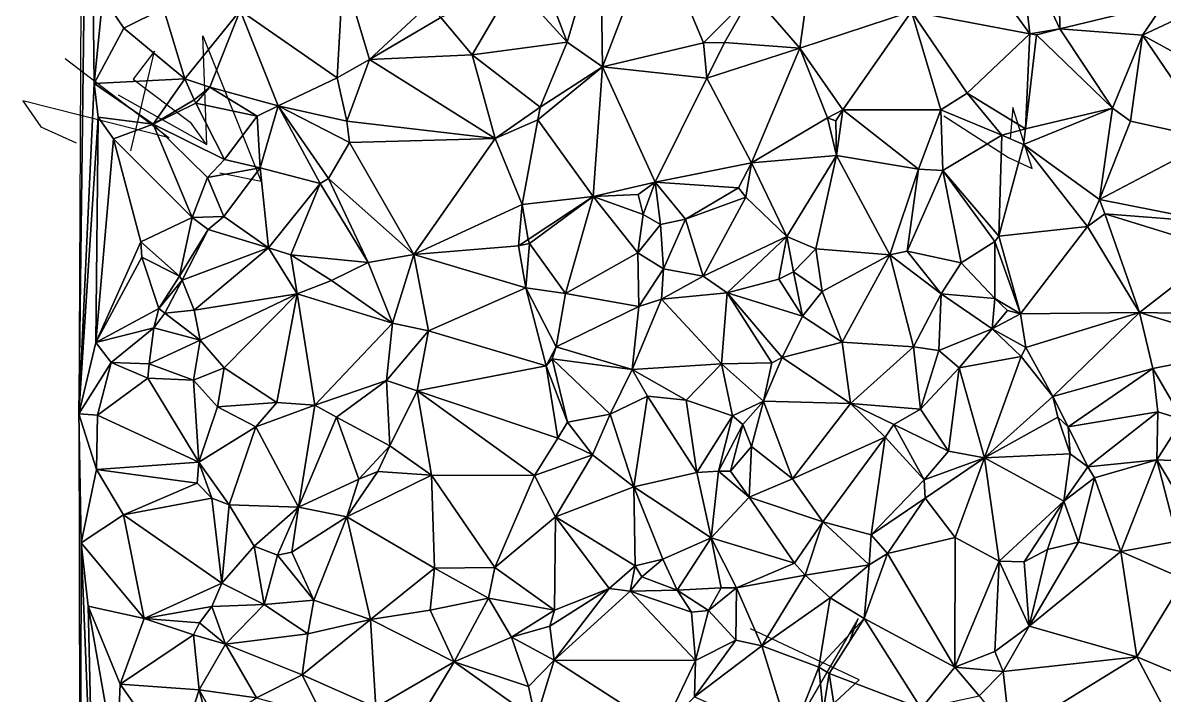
# Model space of a CAD drawing. Header units: metres. Extents: x -15.6 to 15.7, y -15.7 to 15.8.
# Drawn here: x -15.65 to -1.67, y -1.2 to 7.04 of the extents above; entities that cross this region are included whole.
import ezdxf

# ---------------------------------------------------------------- set-up
doc = ezdxf.new("R2010")
doc.units = ezdxf.units.M
doc.layers.add('CRACKS', color=1, linetype='Continuous')
doc.layers.add('STREET_MESH', color=7, linetype='Continuous')

msp = doc.modelspace()

# ---------------------------------------------------------------- linework, layer by layer
at = {"layer": 'CRACKS'}
for points in [[(-14.481, 6.158, 0.1), (-13.395, 5.551, 0.1), (-13.444, 6.885, 0.1), (-12.73, 5.099, 0.1), (-13.237, 5.2, 0.1)], [(-15.129, 6.604, 0.1), (-13.856, 5.633, 0.1), (-15.649, 6.085, 0.1), (-15.427, 5.767, 0.1), (-14.997, 5.572, 0.1)], [(-14.325, 5.472, 0.1), (-14.037, 6.696, 0.1), (-14.296, 6.353, 0.1), (-13.598, 5.823, 0.1), (-13.403, 5.549, 0.1)], [(-4.367, 5.904, 0.1), (-3.577, 5.393, 0.1), (-3.285, 5.258, 0.1), (-3.52, 6.004, 0.1), (-3.553, 5.622, 0.1)], [(-5.534, -0.576, 0.1), (-5.418, -0.26, 0.1), (-6.386, -1.922, 0.1), (-5.404, -1.012, 0.1), (-6.737, -0.388, 0.1)]]:
    msp.add_polyline3d(points, dxfattribs=at)
at = {"layer": 'STREET_MESH'}
for points in [[(-14.841, 11.968), (-14.901, 14.861), (-14.962, 2.25)], [(-14.777, 6.298), (-14.841, 11.968), (-14.962, 2.25)], [(-14.841, 11.968), (-14.777, 6.298), (-14.67, 7.36)], [(-9.211, 7.407), (-8.983, 6.807), (-8.574, 8.197)], [(-8.574, 8.197), (-8.983, 6.807), (-8.55, 6.505)], [(-7.899, 8.2), (-8.574, 8.197), (-8.55, 6.505)], [(-7.311, 6.797), (-7.899, 8.2), (-8.55, 6.505)], [(-7.899, 8.2), (-7.311, 6.797), (-6.713, 7.404)], [(-2.963, 8.116), (-3.436, 8.021), (-2.946, 6.967)], [(-1.673, 7.277), (-2.963, 8.116), (-2.946, 6.967)], [(-3.313, 6.906), (-3.436, 8.021), (-3.935, 7.764)], [(-3.436, 8.021), (-3.313, 6.906), (-2.946, 6.967)], [(-6.13, 6.73), (-5.991, 7.728), (-6.713, 7.404)], [(-4.765, 7.183), (-5.991, 7.728), (-6.13, 6.73)], [(-4.765, 7.183), (-3.313, 6.906), (-3.935, 7.764)], [(-11.799, 6.367), (-11.726, 7.676), (-12.987, 7.193)], [(-11.799, 6.367), (-11.402, 6.595), (-11.726, 7.676)], [(-11.726, 7.676), (-11.402, 6.595), (-10.672, 7.271)], [(-9.636, 7.525), (-10.529, 7.108), (-10.146, 6.651)], [(-8.983, 6.807), (-9.636, 7.525), (-10.146, 6.651)], [(-9.636, 7.525), (-8.983, 6.807), (-9.211, 7.407)], [(-14.777, 6.298), (-14.413, 6.977), (-14.67, 7.36)], [(-14.413, 6.977), (-13.925, 7.22), (-14.67, 7.36)], [(-11.402, 6.595), (-10.529, 7.108), (-10.672, 7.271)], [(-7.311, 6.797), (-7.052, 6.801), (-6.713, 7.404)], [(-7.052, 6.801), (-6.13, 6.73), (-6.713, 7.404)], [(-1.934, 6.891), (-1.673, 7.277), (-2.946, 6.967)], [(-0.67, 6.202), (-0.976, 7.343), (-1.934, 6.891)], [(-0.976, 7.343), (-1.673, 7.277), (-1.934, 6.891)], [(-13.925, 7.22), (-14.413, 6.977), (-13.666, 6.357)], [(-13.925, 7.22), (-13.666, 6.357), (-12.987, 7.193)], [(-13.666, 6.357), (-13.359, 6.254), (-12.987, 7.193)], [(-13.359, 6.254), (-12.52, 6.025), (-12.987, 7.193)], [(-12.52, 6.025), (-11.799, 6.367), (-12.987, 7.193)], [(-4.765, 7.183), (-6.13, 6.73), (-5.603, 5.976)], [(-4.403, 5.977), (-4.765, 7.183), (-5.603, 5.976)], [(-3.313, 6.906), (-4.765, 7.183), (-4.081, 6.182)], [(-4.765, 7.183), (-4.403, 5.977), (-4.081, 6.182)], [(-10.529, 7.108), (-11.402, 6.595), (-10.146, 6.651)], [(-13.666, 6.357), (-14.413, 6.977), (-14.777, 6.298)], [(-3.366, 5.744), (-3.313, 6.906), (-4.081, 6.182)], [(-3.366, 5.744), (-3.233, 6.894), (-3.313, 6.906)], [(-3.366, 5.744), (-2.303, 5.998), (-3.233, 6.894)], [(-3.313, 6.906), (-3.233, 6.894), (-2.946, 6.967)], [(-3.233, 6.894), (-2.303, 5.998), (-2.946, 6.967)], [(-2.303, 5.998), (-1.934, 6.891), (-2.946, 6.967)], [(-2.303, 5.998), (-2.082, 5.837), (-1.934, 6.891)], [(-2.082, 5.837), (-1.063, 5.614), (-1.934, 6.891)], [(-1.063, 5.614), (-0.67, 6.202), (-1.934, 6.891)], [(-9.312, 6.009), (-8.983, 6.807), (-10.146, 6.651)], [(-8.983, 6.807), (-9.312, 6.009), (-8.55, 6.505)], [(-7.272, 6.363), (-7.311, 6.797), (-8.55, 6.505)], [(-7.311, 6.797), (-7.272, 6.363), (-7.052, 6.801)], [(-7.272, 6.363), (-6.13, 6.73), (-7.052, 6.801)], [(-7.272, 6.363), (-6.723, 5.325), (-6.13, 6.73)], [(-6.13, 6.73), (-6.723, 5.325), (-5.792, 5.876)], [(-6.13, 6.73), (-5.792, 5.876), (-5.603, 5.976)], [(-11.402, 6.595), (-11.799, 6.367), (-11.679, 5.837)], [(-11.402, 6.595), (-11.679, 5.837), (-9.862, 5.625)], [(-10.146, 6.651), (-11.402, 6.595), (-9.862, 5.625)], [(-9.312, 6.009), (-10.146, 6.651), (-9.862, 5.625)], [(-9.339, 5.855), (-8.661, 4.913), (-8.55, 6.505)], [(-9.312, 6.009), (-9.339, 5.855), (-8.55, 6.505)], [(-8.661, 4.913), (-7.905, 5.087), (-8.55, 6.505)], [(-7.905, 5.087), (-7.272, 6.363), (-8.55, 6.505)], [(-14.727, 5.885), (-14.777, 6.298), (-14.962, 2.25)], [(-14.052, 5.799), (-13.666, 6.357), (-14.777, 6.298)], [(-14.727, 5.885), (-14.052, 5.799), (-14.777, 6.298)], [(-14.052, 5.799), (-13.552, 6.097), (-13.666, 6.357)], [(-13.552, 6.097), (-13.359, 6.254), (-13.666, 6.357)], [(-11.799, 6.367), (-12.52, 6.025), (-11.679, 5.837)], [(-6.723, 5.325), (-7.272, 6.363), (-7.905, 5.087)], [(-13.552, 6.097), (-13.53, 6.059), (-13.359, 6.254)], [(-13.53, 6.059), (-12.778, 5.897), (-13.359, 6.254)], [(-12.778, 5.897), (-12.52, 6.025), (-13.359, 6.254)], [(-4.403, 5.977), (-3.655, 5.666), (-4.081, 6.182)], [(-3.655, 5.666), (-3.366, 5.744), (-4.081, 6.182)], [(-13.552, 6.097), (-14.052, 5.799), (-13.53, 6.059)], [(-14.052, 5.799), (-13.179, 5.366), (-13.53, 6.059)], [(-13.179, 5.366), (-12.778, 5.897), (-13.53, 6.059)], [(-12.778, 5.897), (-12.74, 5.265), (-12.52, 6.025)], [(-12.74, 5.265), (-12.006, 5.072), (-12.52, 6.025)], [(-12.006, 5.072), (-11.905, 5.135), (-12.52, 6.025)], [(-12.52, 6.025), (-11.646, 5.577), (-11.679, 5.837)], [(-11.905, 5.135), (-11.646, 5.577), (-12.52, 6.025)], [(-14.756, 3.123), (-14.727, 5.885), (-14.962, 2.25)], [(-14.727, 5.885), (-14.756, 3.123), (-14.538, 5.62)], [(-14.052, 5.799), (-14.727, 5.885), (-14.538, 5.62)], [(-13.179, 5.366), (-12.74, 5.265), (-12.778, 5.897)], [(-9.339, 5.855), (-9.312, 6.009), (-9.862, 5.625)], [(-6.723, 5.325), (-5.68, 5.414), (-5.792, 5.876)], [(-5.792, 5.876), (-5.69, 5.842), (-5.603, 5.976)], [(-5.68, 5.414), (-5.69, 5.842), (-5.792, 5.876)], [(-5.69, 5.842), (-5.68, 5.414), (-5.603, 5.976)], [(-5.68, 5.414), (-4.676, 5.248), (-5.603, 5.976)], [(-4.676, 5.248), (-4.403, 5.977), (-5.603, 5.976)], [(-4.676, 5.248), (-4.381, 5.231), (-4.403, 5.977)], [(-4.381, 5.231), (-3.655, 5.666), (-4.403, 5.977)], [(-2.303, 5.998), (-3.366, 5.744), (-3.39, 5.55)], [(-2.303, 5.998), (-3.39, 5.55), (-2.461, 4.875)], [(-2.082, 5.837), (-2.303, 5.998), (-2.461, 4.875)], [(-13.573, 4.655), (-14.052, 5.799), (-14.538, 5.62)], [(-13.573, 4.655), (-13.385, 5.146), (-14.052, 5.799)], [(-13.385, 5.146), (-13.179, 5.366), (-14.052, 5.799)], [(-11.679, 5.837), (-11.646, 5.577), (-9.862, 5.625)], [(-9.533, 4.817), (-9.339, 5.855), (-9.862, 5.625)], [(-9.339, 5.855), (-9.533, 4.817), (-8.661, 4.913)], [(-3.366, 5.744), (-3.655, 5.666), (-3.39, 5.55)], [(-1.063, 5.614), (-2.082, 5.837), (-2.461, 4.875)], [(-14.756, 3.123), (-14.205, 4.357), (-14.538, 5.62)], [(-14.205, 4.357), (-13.573, 4.655), (-14.538, 5.62)], [(-11.646, 5.577), (-10.86, 4.201), (-9.862, 5.625)], [(-10.86, 4.201), (-9.533, 4.817), (-9.862, 5.625)], [(-3.695, 4.426), (-3.655, 5.666), (-4.381, 5.231)], [(-3.655, 5.666), (-3.695, 4.426), (-3.39, 5.55)], [(-1.063, 5.614), (-2.461, 4.875), (-1.036, 4.594)], [(-11.646, 5.577), (-11.905, 5.135), (-10.86, 4.201)], [(-3.695, 4.426), (-2.607, 4.547), (-3.39, 5.55)], [(-3.39, 5.55), (-2.607, 4.547), (-2.461, 4.875)], [(-12.74, 5.265), (-13.179, 5.366), (-13.385, 5.146)], [(-6.883, 5.019), (-6.723, 5.325), (-7.905, 5.087)], [(-6.723, 5.325), (-6.883, 5.019), (-6.793, 4.904)], [(-6.289, 4.421), (-6.723, 5.325), (-6.793, 4.904)], [(-6.723, 5.325), (-6.289, 4.421), (-5.68, 5.414)], [(-6.289, 4.421), (-5.935, 4.27), (-5.68, 5.414)], [(-5.935, 4.27), (-5.029, 4.197), (-5.68, 5.414)], [(-5.029, 4.197), (-4.676, 5.248), (-5.68, 5.414)], [(-13.185, 4.67), (-12.74, 5.265), (-13.385, 5.146)], [(-13.185, 4.67), (-12.64, 4.284), (-12.74, 5.265)], [(-12.64, 4.284), (-12.006, 5.072), (-12.74, 5.265)], [(-4.676, 5.248), (-5.029, 4.197), (-4.818, 4.242)], [(-4.381, 5.231), (-4.676, 5.248), (-4.818, 4.242)], [(-4.381, 5.231), (-4.818, 4.242), (-4.156, 4.1)], [(-3.743, 4.361), (-4.381, 5.231), (-4.156, 4.1)], [(-3.743, 4.361), (-3.695, 4.426), (-4.381, 5.231)], [(-13.573, 4.655), (-13.185, 4.67), (-13.385, 5.146)], [(-12.64, 4.284), (-12.365, 4.198), (-12.006, 5.072)], [(-12.006, 5.072), (-12.365, 4.198), (-11.417, 4.103)], [(-11.905, 5.135), (-12.006, 5.072), (-11.417, 4.103)], [(-10.86, 4.201), (-11.905, 5.135), (-11.417, 4.103)], [(-8.113, 4.936), (-7.905, 5.087), (-8.661, 4.913)], [(-8.113, 4.936), (-8.05, 4.691), (-7.905, 5.087)], [(-8.05, 4.691), (-7.838, 4.568), (-7.905, 5.087)], [(-6.883, 5.019), (-7.905, 5.087), (-7.531, 4.637)], [(-7.905, 5.087), (-7.838, 4.568), (-7.531, 4.637)], [(-9.533, 4.817), (-9.458, 4.388), (-8.661, 4.913)], [(-9.458, 4.388), (-9.441, 4.337), (-8.661, 4.913)], [(-8.661, 4.913), (-9.441, 4.337), (-9.001, 3.726)], [(-8.116, 4.224), (-8.661, 4.913), (-9.001, 3.726)], [(-8.05, 4.691), (-8.113, 4.936), (-8.661, 4.913)], [(-8.116, 4.224), (-8.05, 4.691), (-8.661, 4.913)], [(-6.793, 4.904), (-6.883, 5.019), (-7.531, 4.637)], [(-7.316, 3.938), (-6.793, 4.904), (-7.531, 4.637)], [(-7.316, 3.938), (-6.289, 4.421), (-6.793, 4.904)], [(-9.533, 4.817), (-10.86, 4.201), (-9.579, 4.31)], [(-9.458, 4.388), (-9.533, 4.817), (-9.579, 4.31)], [(-2.607, 4.547), (-2.393, 4.702), (-2.461, 4.875)], [(-2.461, 4.875), (-2.393, 4.702), (-1.036, 4.594)], [(-13.731, 3.936), (-13.573, 4.655), (-14.205, 4.357)], [(-13.731, 3.936), (-13.378, 4.508), (-13.573, 4.655)], [(-13.378, 4.508), (-13.185, 4.67), (-13.573, 4.655)], [(-13.378, 4.508), (-12.64, 4.284), (-13.185, 4.67)], [(-7.838, 4.568), (-8.05, 4.691), (-8.116, 4.224)], [(-7.838, 4.568), (-7.802, 4.025), (-7.531, 4.637)], [(-7.802, 4.025), (-7.316, 3.938), (-7.531, 4.637)], [(-2.393, 4.702), (-2.607, 4.547), (-1.971, 3.492)], [(-0.98, 4.265), (-2.393, 4.702), (-1.971, 3.492)], [(-2.393, 4.702), (-0.98, 4.265), (-1.036, 4.594)], [(-13.697, 3.888), (-13.378, 4.508), (-13.731, 3.936)], [(-12.64, 4.284), (-13.378, 4.508), (-13.697, 3.888)], [(-7.802, 4.025), (-7.838, 4.568), (-8.116, 4.224)], [(-3.427, 3.474), (-2.607, 4.547), (-3.695, 4.426)], [(-2.607, 4.547), (-3.427, 3.474), (-1.971, 3.492)], [(-14.205, 4.357), (-14.756, 3.123), (-14.193, 4.17)], [(-13.731, 3.936), (-14.205, 4.357), (-14.193, 4.17)], [(-9.441, 4.337), (-9.458, 4.388), (-9.579, 4.31)], [(-9.487, 3.795), (-9.441, 4.337), (-9.579, 4.31)], [(-9.441, 4.337), (-9.487, 3.795), (-9.001, 3.726)], [(-7.316, 3.938), (-7.02, 3.731), (-6.289, 4.421)], [(-7.02, 3.731), (-6.388, 3.899), (-6.289, 4.421)], [(-6.388, 3.899), (-6.208, 3.988), (-6.289, 4.421)], [(-6.208, 3.988), (-5.935, 4.27), (-6.289, 4.421)], [(-3.741, 3.663), (-3.743, 4.361), (-4.156, 4.1)], [(-3.743, 4.361), (-3.427, 3.474), (-3.695, 4.426)], [(-3.427, 3.474), (-3.743, 4.361), (-3.741, 3.663)], [(-13.552, 3.519), (-12.64, 4.284), (-13.697, 3.888)], [(-12.288, 3.718), (-12.64, 4.284), (-13.552, 3.519)], [(-12.365, 4.198), (-12.64, 4.284), (-12.288, 3.718)], [(-12.365, 4.198), (-11.869, 3.885), (-11.417, 4.103)], [(-12.365, 4.198), (-12.288, 3.718), (-11.869, 3.885)], [(-11.122, 3.362), (-10.86, 4.201), (-11.417, 4.103)], [(-10.678, 3.268), (-10.86, 4.201), (-11.122, 3.362)], [(-10.86, 4.201), (-9.487, 3.795), (-9.579, 4.31)], [(-10.86, 4.201), (-10.678, 3.268), (-9.487, 3.795)], [(-8.104, 3.564), (-8.116, 4.224), (-9.001, 3.726)], [(-8.104, 3.564), (-7.802, 4.025), (-8.116, 4.224)], [(-5.935, 4.27), (-6.208, 3.988), (-5.857, 3.748)], [(-5.029, 4.197), (-5.935, 4.27), (-5.857, 3.748)], [(-5.613, 3.128), (-5.029, 4.197), (-5.857, 3.748)], [(-5.029, 4.197), (-5.613, 3.128), (-4.737, 3.07)], [(-5.029, 4.197), (-4.4, 3.72), (-4.818, 4.242)], [(-4.4, 3.72), (-5.029, 4.197), (-4.737, 3.07)], [(-4.818, 4.242), (-4.4, 3.72), (-4.156, 4.1)], [(-0.43, 3.461), (-0.98, 4.265), (-1.971, 3.492)], [(-14.193, 4.17), (-14.756, 3.123), (-13.983, 3.539)], [(-13.731, 3.936), (-14.193, 4.17), (-13.983, 3.539)], [(-11.869, 3.885), (-11.122, 3.362), (-11.417, 4.103)], [(-4.4, 3.72), (-3.741, 3.663), (-4.156, 4.1)], [(-13.697, 3.888), (-13.731, 3.936), (-13.983, 3.539)], [(-7.802, 4.025), (-8.104, 3.564), (-7.826, 3.654)], [(-7.316, 3.938), (-7.802, 4.025), (-7.826, 3.654)], [(-7.02, 3.731), (-7.316, 3.938), (-7.826, 3.654)], [(-6.099, 3.447), (-6.208, 3.988), (-6.388, 3.899)], [(-6.208, 3.988), (-6.099, 3.447), (-5.857, 3.748)], [(-13.911, 3.484), (-13.697, 3.888), (-13.983, 3.539)], [(-13.552, 3.519), (-13.697, 3.888), (-13.911, 3.484)], [(-11.869, 3.885), (-12.288, 3.718), (-11.122, 3.362)], [(-10.678, 3.268), (-9.24, 2.838), (-9.487, 3.795)], [(-9.487, 3.795), (-9.117, 3.071), (-9.001, 3.726)], [(-9.24, 2.838), (-9.117, 3.071), (-9.487, 3.795)], [(-7.02, 3.731), (-6.099, 3.447), (-6.388, 3.899)], [(-12.288, 3.718), (-13.552, 3.519), (-13.478, 3.152)], [(-13.183, 2.813), (-12.288, 3.718), (-13.478, 3.152)], [(-12.288, 3.718), (-13.183, 2.813), (-12.536, 2.388)], [(-12.288, 3.718), (-12.536, 2.388), (-12.071, 2.354)], [(-11.122, 3.362), (-12.288, 3.718), (-12.071, 2.354)], [(-9.117, 3.071), (-8.104, 3.564), (-9.001, 3.726)], [(-8.184, 2.793), (-7.092, 2.863), (-7.826, 3.654)], [(-8.104, 3.564), (-8.184, 2.793), (-7.826, 3.654)], [(-7.092, 2.863), (-7.02, 3.731), (-7.826, 3.654)], [(-7.02, 3.731), (-7.092, 2.863), (-6.473, 2.875)], [(-6.349, 2.941), (-7.02, 3.731), (-6.473, 2.875)], [(-6.099, 3.447), (-7.02, 3.731), (-6.349, 2.941)], [(-6.099, 3.447), (-5.613, 3.128), (-5.857, 3.748)], [(-4.4, 3.72), (-4.737, 3.07), (-4.43, 3.027)], [(-3.774, 3.292), (-4.4, 3.72), (-4.43, 3.027)], [(-4.4, 3.72), (-3.774, 3.292), (-3.741, 3.663)], [(-3.774, 3.292), (-3.586, 3.517), (-3.741, 3.663)], [(-3.586, 3.517), (-3.427, 3.474), (-3.741, 3.663)], [(-14.756, 3.123), (-14.043, 3.304), (-13.983, 3.539)], [(-14.043, 3.304), (-13.911, 3.484), (-13.983, 3.539)], [(-13.478, 3.152), (-13.552, 3.519), (-13.911, 3.484)], [(-9.117, 3.071), (-8.184, 2.793), (-8.104, 3.564)], [(-3.427, 3.474), (-3.586, 3.517), (-3.774, 3.292)], [(-13.478, 3.152), (-13.911, 3.484), (-14.043, 3.304)], [(-11.193, 2.656), (-11.122, 3.362), (-12.071, 2.354)], [(-11.193, 2.656), (-10.678, 3.268), (-11.122, 3.362)], [(-5.613, 3.128), (-6.099, 3.447), (-6.349, 2.941)], [(-3.363, 3.06), (-3.427, 3.474), (-3.774, 3.292)], [(-3.427, 3.474), (-3.363, 3.06), (-1.971, 3.492)], [(-3.363, 3.06), (-3.033, 2.46), (-1.971, 3.492)], [(-3.033, 2.46), (-1.809, 2.803), (-1.971, 3.492)], [(-1.809, 2.803), (-0.547, 3.053), (-1.971, 3.492)], [(-0.547, 3.053), (-0.43, 3.461), (-1.971, 3.492)], [(-14.756, 3.123), (-14.569, 2.876), (-14.043, 3.304)], [(-14.043, 3.304), (-14.569, 2.876), (-14.101, 2.861)], [(-13.478, 3.152), (-14.043, 3.304), (-14.101, 2.861)], [(-10.82, 2.529), (-10.678, 3.268), (-11.193, 2.656)], [(-10.678, 3.268), (-10.82, 2.529), (-9.24, 2.838)], [(-4.179, 2.813), (-3.774, 3.292), (-4.43, 3.027)], [(-4.179, 2.813), (-3.421, 2.952), (-3.774, 3.292)], [(-3.421, 2.952), (-3.363, 3.06), (-3.774, 3.292)], [(-14.569, 2.876), (-14.756, 3.123), (-14.962, 2.25)], [(-13.478, 3.152), (-14.101, 2.861), (-13.557, 2.66)], [(-13.183, 2.813), (-13.478, 3.152), (-13.557, 2.66)], [(-5.613, 3.128), (-6.349, 2.941), (-5.51, 2.377)], [(-4.737, 3.07), (-5.613, 3.128), (-5.51, 2.377)], [(-9.117, 3.071), (-9.24, 2.838), (-9.165, 2.923)], [(-9.117, 3.071), (-9.165, 2.923), (-8.184, 2.793)], [(-6.575, 2.405), (-6.349, 2.941), (-6.473, 2.875)], [(-6.349, 2.941), (-6.575, 2.405), (-5.51, 2.377)], [(-4.651, 2.307), (-4.737, 3.07), (-5.51, 2.377)], [(-4.737, 3.07), (-4.651, 2.307), (-4.43, 3.027)], [(-4.651, 2.307), (-4.179, 2.813), (-4.43, 3.027)], [(-3.421, 2.952), (-4.179, 2.813), (-3.87, 1.709)], [(-3.033, 2.46), (-3.421, 2.952), (-3.87, 1.709)], [(-3.363, 3.06), (-3.421, 2.952), (-3.033, 2.46)], [(-1.445, 2.178), (-0.547, 3.053), (-1.809, 2.803)], [(-14.734, 2.234), (-14.569, 2.876), (-14.962, 2.25)], [(-14.116, 2.684), (-14.569, 2.876), (-14.734, 2.234)], [(-14.569, 2.876), (-14.116, 2.684), (-14.101, 2.861)], [(-14.101, 2.861), (-14.116, 2.684), (-13.557, 2.66)], [(-13.266, 2.335), (-13.183, 2.813), (-13.557, 2.66)], [(-12.536, 2.388), (-13.183, 2.813), (-13.266, 2.335)], [(-9.24, 2.838), (-10.82, 2.529), (-9.094, 1.952)], [(-9.165, 2.923), (-9.24, 2.838), (-8.978, 2.148)], [(-9.24, 2.838), (-9.094, 1.952), (-8.978, 2.148)], [(-8.456, 2.245), (-9.165, 2.923), (-8.978, 2.148)], [(-8.184, 2.793), (-9.165, 2.923), (-8.456, 2.245)], [(-7.092, 2.863), (-8.184, 2.793), (-7.525, 2.416)], [(-6.955, 2.225), (-7.092, 2.863), (-7.525, 2.416)], [(-7.092, 2.863), (-6.575, 2.405), (-6.473, 2.875)], [(-6.955, 2.225), (-6.575, 2.405), (-7.092, 2.863)], [(-4.179, 2.813), (-4.651, 2.307), (-4.311, 1.791)], [(-4.179, 2.813), (-4.311, 1.791), (-3.87, 1.709)], [(-3.033, 2.46), (-2.845, 2.091), (-1.809, 2.803)], [(-2.845, 2.091), (-1.744, 2.275), (-1.809, 2.803)], [(-1.744, 2.275), (-1.445, 2.178), (-1.809, 2.803)], [(-13.493, 1.656), (-14.116, 2.684), (-14.734, 2.234)], [(-14.116, 2.684), (-13.493, 1.656), (-13.557, 2.66)], [(-13.493, 1.656), (-13.266, 2.335), (-13.557, 2.66)], [(-7.999, 2.467), (-8.184, 2.793), (-8.456, 2.245)], [(-8.184, 2.793), (-7.999, 2.467), (-7.525, 2.416)], [(-11.193, 2.656), (-12.071, 2.354), (-11.807, 2.209)], [(-11.155, 1.855), (-11.193, 2.656), (-11.807, 2.209)], [(-10.82, 2.529), (-11.193, 2.656), (-11.155, 1.855)], [(-10.82, 2.529), (-11.155, 1.855), (-10.642, 1.497)], [(-9.382, 1.493), (-10.82, 2.529), (-10.642, 1.497)], [(-10.82, 2.529), (-9.382, 1.493), (-9.094, 1.952)], [(-12.536, 2.388), (-13.266, 2.335), (-12.794, 2.09)], [(-12.071, 2.354), (-12.536, 2.388), (-12.794, 2.09)], [(-7.999, 2.467), (-8.456, 2.245), (-8.164, 1.353)], [(-7.393, 1.531), (-7.999, 2.467), (-8.164, 1.353)], [(-7.999, 2.467), (-7.393, 1.531), (-7.525, 2.416)], [(-7.393, 1.531), (-6.955, 2.225), (-7.525, 2.416)], [(-6.575, 2.405), (-6.955, 2.225), (-6.83, 2.116)], [(-6.724, 1.85), (-6.575, 2.405), (-6.83, 2.116)], [(-6.575, 2.405), (-6.724, 1.85), (-6.222, 1.452)], [(-5.51, 2.377), (-6.575, 2.405), (-6.222, 1.452)], [(-2.969, 2.207), (-3.033, 2.46), (-3.87, 1.709)], [(-2.969, 2.207), (-2.845, 2.091), (-3.033, 2.46)], [(-14.947, -5.312), (-14.934, 0.668), (-14.962, 2.25)], [(-14.934, 0.668), (-14.746, 1.567), (-14.962, 2.25)], [(-14.746, 1.567), (-14.734, 2.234), (-14.962, 2.25)], [(-13.266, 2.335), (-13.493, 1.656), (-12.794, 2.09)], [(-12.071, 2.354), (-12.794, 2.09), (-12.273, 1.103)], [(-11.807, 2.209), (-12.071, 2.354), (-12.273, 1.103)], [(-8.672, 1.747), (-8.456, 2.245), (-8.978, 2.148)], [(-8.456, 2.245), (-8.672, 1.747), (-8.164, 1.353)], [(-5.085, 1.963), (-5.51, 2.377), (-6.222, 1.452)], [(-5.085, 1.963), (-4.979, 2.118), (-5.51, 2.377)], [(-4.979, 2.118), (-4.651, 2.307), (-5.51, 2.377)], [(-4.651, 2.307), (-4.979, 2.118), (-4.311, 1.791)], [(-2.845, 2.091), (-2.605, 1.598), (-1.744, 2.275)], [(-2.605, 1.598), (-1.756, 1.686), (-1.744, 2.275)], [(-1.756, 1.686), (-1.445, 2.178), (-1.744, 2.275)], [(-13.493, 1.656), (-14.734, 2.234), (-14.746, 1.567)], [(-11.535, 1.448), (-11.807, 2.209), (-12.273, 1.103)], [(-11.155, 1.855), (-11.807, 2.209), (-11.535, 1.448)], [(-9.094, 1.952), (-8.672, 1.747), (-8.978, 2.148)], [(-7.127, 1.544), (-6.955, 2.225), (-7.393, 1.531)], [(-6.83, 2.116), (-6.955, 2.225), (-7.127, 1.544)], [(-6.83, 2.116), (-7.127, 1.544), (-6.98, 1.546)], [(-6.724, 1.85), (-6.83, 2.116), (-6.98, 1.546)], [(-4.979, 2.118), (-5.085, 1.963), (-4.608, 1.438)], [(-4.311, 1.791), (-4.979, 2.118), (-4.608, 1.438)], [(-2.819, 1.757), (-2.969, 2.207), (-3.87, 1.709)], [(-2.969, 2.207), (-2.819, 1.757), (-2.845, 2.091)], [(-1.756, 1.686), (-1.401, 1.667), (-1.445, 2.178)], [(-13.493, 1.656), (-13.12, 1.132), (-12.794, 2.09)], [(-12.794, 2.09), (-13.12, 1.132), (-12.273, 1.103)], [(-5.085, 1.963), (-6.222, 1.452), (-5.851, 0.923)], [(-5.257, 0.766), (-5.085, 1.963), (-5.851, 0.923)], [(-4.608, 1.438), (-5.085, 1.963), (-5.257, 0.766)], [(-2.819, 1.757), (-2.605, 1.598), (-2.845, 2.091)], [(-11.3, 1.541), (-11.155, 1.855), (-11.535, 1.448)], [(-11.155, 1.855), (-11.3, 1.541), (-10.642, 1.497)], [(-9.382, 1.493), (-8.672, 1.747), (-9.094, 1.952)], [(-6.724, 1.85), (-6.98, 1.546), (-6.752, 1.227)], [(-6.222, 1.452), (-6.724, 1.85), (-6.752, 1.227)], [(-8.672, 1.747), (-9.382, 1.493), (-9.124, 0.984)], [(-8.672, 1.747), (-9.124, 0.984), (-8.164, 1.353)], [(-4.311, 1.791), (-4.608, 1.438), (-3.87, 1.709)], [(-4.608, 1.438), (-4.597, 1.215), (-3.87, 1.709)], [(-4.597, 1.215), (-4.227, 0.732), (-3.87, 1.709)], [(-4.227, 0.732), (-3.69, 0.442), (-3.87, 1.709)], [(-2.899, 1.176), (-2.819, 1.757), (-3.87, 1.709)], [(-3.69, 0.442), (-2.899, 1.176), (-3.87, 1.709)], [(-2.605, 1.598), (-2.819, 1.757), (-2.899, 1.176)], [(-1.756, 1.686), (-2.605, 1.598), (-2.523, 1.464)], [(-2.198, 0.561), (-1.756, 1.686), (-2.523, 1.464)], [(-1.756, 1.686), (-2.198, 0.561), (-1.499, 0.686)], [(-1.273, 0.868), (-1.756, 1.686), (-1.499, 0.686)], [(-1.756, 1.686), (-1.273, 0.868), (-1.401, 1.667)], [(-14.416, 1.012), (-14.746, 1.567), (-14.934, 0.668)], [(-13.493, 1.656), (-14.746, 1.567), (-13.514, 1.399)], [(-14.746, 1.567), (-14.416, 1.012), (-13.514, 1.399)], [(-13.332, 1.214), (-13.493, 1.656), (-13.514, 1.399)], [(-13.332, 1.214), (-13.12, 1.132), (-13.493, 1.656)], [(-11.3, 1.541), (-11.681, 0.984), (-10.642, 1.497)], [(-11.681, 0.984), (-11.3, 1.541), (-11.535, 1.448)], [(-7.127, 1.544), (-7.393, 1.531), (-7.217, 0.727)], [(-7.127, 1.544), (-7.217, 0.727), (-6.752, 1.227)], [(-6.98, 1.546), (-7.127, 1.544), (-6.752, 1.227)], [(-2.605, 1.598), (-2.899, 1.176), (-2.523, 1.464)], [(-14.416, 1.012), (-13.332, 1.214), (-13.514, 1.399)], [(-11.681, 0.984), (-11.535, 1.448), (-12.273, 1.103)], [(-11.681, 0.984), (-10.606, 0.356), (-10.642, 1.497)], [(-10.606, 0.356), (-9.868, 0.365), (-10.642, 1.497)], [(-9.868, 0.365), (-9.382, 1.493), (-10.642, 1.497)], [(-9.382, 1.493), (-9.868, 0.365), (-9.124, 0.984)], [(-7.217, 0.727), (-7.393, 1.531), (-8.164, 1.353)], [(-6.222, 1.452), (-6.752, 1.227), (-5.851, 0.923)], [(-4.597, 1.215), (-4.608, 1.438), (-5.257, 0.766)], [(-2.899, 1.176), (-2.719, 0.676), (-2.523, 1.464)], [(-2.719, 0.676), (-2.198, 0.561), (-2.523, 1.464)], [(-9.124, 0.984), (-8.15, 0.384), (-8.164, 1.353)], [(-7.811, 0.465), (-7.217, 0.727), (-8.164, 1.353)], [(-8.15, 0.384), (-7.811, 0.465), (-8.164, 1.353)], [(-13.211, 0.172), (-13.332, 1.214), (-14.416, 1.012)], [(-13.332, 1.214), (-13.211, 0.172), (-13.12, 1.132)], [(-13.12, 1.132), (-13.211, 0.172), (-12.815, 0.626)], [(-13.12, 1.132), (-12.815, 0.626), (-12.273, 1.103)], [(-7.217, 0.727), (-6.196, 0.416), (-6.752, 1.227)], [(-6.752, 1.227), (-6.196, 0.416), (-5.851, 0.923)], [(-5.057, 0.537), (-4.597, 1.215), (-5.257, 0.766)], [(-4.597, 1.215), (-5.057, 0.537), (-4.227, 0.732)], [(-2.899, 1.176), (-3.69, 0.442), (-3.385, 0.436)], [(-3.097, 0.585), (-2.899, 1.176), (-3.385, 0.436)], [(-2.899, 1.176), (-3.097, 0.585), (-2.719, 0.676)], [(-14.161, -0.26), (-14.416, 1.012), (-14.934, 0.668)], [(-14.161, -0.26), (-13.211, 0.172), (-14.416, 1.012)], [(-12.815, 0.626), (-12.528, 0.515), (-12.273, 1.103)], [(-12.528, 0.515), (-12.353, 0.553), (-12.273, 1.103)], [(-12.353, 0.553), (-11.681, 0.984), (-12.273, 1.103)], [(-12.353, 0.553), (-12.084, -0.036), (-11.681, 0.984)], [(-12.084, -0.036), (-11.391, -0.272), (-11.681, 0.984)], [(-11.391, -0.272), (-10.606, 0.356), (-11.681, 0.984)], [(-9.868, 0.365), (-9.136, -0.16), (-9.124, 0.984)], [(-9.136, -0.16), (-8.467, 0.106), (-9.124, 0.984)], [(-8.467, 0.106), (-8.15, 0.384), (-9.124, 0.984)], [(-6.196, 0.416), (-6.066, 0.272), (-5.851, 0.923)], [(-6.066, 0.272), (-5.283, 0.398), (-5.851, 0.923)], [(-5.283, 0.398), (-5.257, 0.766), (-5.851, 0.923)], [(-7.811, 0.465), (-7.635, 0.085), (-7.217, 0.727)], [(-7.635, 0.085), (-7.093, 0.116), (-7.217, 0.727)], [(-7.093, 0.116), (-6.907, 0.116), (-7.217, 0.727)], [(-6.907, 0.116), (-6.196, 0.416), (-7.217, 0.727)], [(-5.057, 0.537), (-5.257, 0.766), (-5.283, 0.398)], [(-5.057, 0.537), (-4.233, -0.857), (-4.227, 0.732)], [(-4.233, -0.857), (-3.69, 0.442), (-4.227, 0.732)], [(-14.777, -3.321), (-14.934, 0.668), (-14.947, -5.312)], [(-14.777, -3.321), (-14.848, -0.11), (-14.934, 0.668)], [(-14.848, -0.11), (-14.161, -0.26), (-14.934, 0.668)], [(-13.211, 0.172), (-12.692, -0.089), (-12.815, 0.626)], [(-12.692, -0.089), (-12.528, 0.515), (-12.815, 0.626)], [(-3.097, 0.585), (-3.385, 0.436), (-3.32, -0.355)], [(-2.198, 0.561), (-2.719, 0.676), (-3.32, -0.355)], [(-2.719, 0.676), (-3.097, 0.585), (-3.32, -0.355)], [(-2.001, -0.731), (-2.198, 0.561), (-3.32, -0.355)], [(-1.499, 0.686), (-2.198, 0.561), (-1.424, 0.222)], [(-2.198, 0.561), (-2.001, -0.731), (-1.424, 0.222)], [(-12.084, -0.036), (-12.528, 0.515), (-12.692, -0.089)], [(-12.528, 0.515), (-12.084, -0.036), (-12.353, 0.553)], [(-8.068, 0.251), (-7.811, 0.465), (-8.15, 0.384)], [(-8.068, 0.251), (-7.635, 0.085), (-7.811, 0.465)], [(-5.057, 0.537), (-5.344, -0.261), (-4.233, -0.857)], [(-5.344, -0.261), (-5.057, 0.537), (-5.283, 0.398)], [(-3.742, -0.667), (-3.69, 0.442), (-4.233, -0.857)], [(-3.69, 0.442), (-3.742, -0.667), (-3.32, -0.355)], [(-3.385, 0.436), (-3.69, 0.442), (-3.32, -0.355)], [(-10.606, 0.356), (-11.391, -0.272), (-10.661, -0.159)], [(-9.945, -0.01), (-10.606, 0.356), (-10.661, -0.159)], [(-9.868, 0.365), (-10.606, 0.356), (-9.945, -0.01)], [(-9.136, -0.16), (-9.868, 0.365), (-9.945, -0.01)], [(-8.467, 0.106), (-8.21, 0.074), (-8.15, 0.384)], [(-8.21, 0.074), (-8.068, 0.251), (-8.15, 0.384)], [(-6.907, 0.116), (-6.066, 0.272), (-6.196, 0.416)], [(-6.066, 0.272), (-5.761, -0.009), (-5.283, 0.398)], [(-5.761, -0.009), (-5.344, -0.261), (-5.283, 0.398)], [(-14.161, -0.26), (-13.333, -0.112), (-13.211, 0.172)], [(-13.333, -0.112), (-12.692, -0.089), (-13.211, 0.172)], [(-8.068, 0.251), (-8.21, 0.074), (-7.635, 0.085)], [(-6.066, 0.272), (-6.907, 0.116), (-6.597, -0.595)], [(-6.066, 0.272), (-6.597, -0.595), (-5.761, -0.009)], [(-2.001, -0.731), (-1.298, -1.023), (-1.424, 0.222)], [(-8.467, 0.106), (-9.195, -0.356), (-9.14, -0.771)], [(-8.467, 0.106), (-9.136, -0.16), (-9.195, -0.356)], [(-8.21, 0.074), (-8.467, 0.106), (-9.14, -0.771)], [(-7.408, -0.777), (-8.21, 0.074), (-9.14, -0.771)], [(-7.635, 0.085), (-8.21, 0.074), (-7.459, -0.183)], [(-8.21, 0.074), (-7.408, -0.777), (-7.459, -0.183)], [(-7.635, 0.085), (-7.249, -0.163), (-7.093, 0.116)], [(-7.249, -0.163), (-7.635, 0.085), (-7.459, -0.183)], [(-7.249, -0.163), (-6.907, 0.116), (-7.093, 0.116)], [(-6.907, 0.116), (-7.249, -0.163), (-6.916, -0.525)], [(-6.597, -0.595), (-6.907, 0.116), (-6.916, -0.525)], [(-14.503, -2.093), (-14.848, -0.11), (-14.777, -3.321)], [(-14.848, -0.11), (-14.503, -2.093), (-14.457, -1.065)], [(-14.161, -0.26), (-14.848, -0.11), (-14.457, -1.065)], [(-13.484, -0.313), (-13.333, -0.112), (-14.161, -0.26)], [(-13.484, -0.313), (-13.167, -0.575), (-13.333, -0.112)], [(-13.167, -0.575), (-12.692, -0.089), (-13.333, -0.112)], [(-12.692, -0.089), (-13.167, -0.575), (-12.158, -0.45)], [(-12.084, -0.036), (-12.692, -0.089), (-12.158, -0.45)], [(-11.391, -0.272), (-12.084, -0.036), (-12.158, -0.45)], [(-10.364, -0.791), (-9.945, -0.01), (-10.661, -0.159)], [(-10.364, -0.791), (-9.662, -0.49), (-9.945, -0.01)], [(-9.662, -0.49), (-9.136, -0.16), (-9.945, -0.01)], [(-6.597, -0.595), (-5.899, -0.859), (-5.761, -0.009)], [(-5.899, -0.859), (-5.344, -0.261), (-5.761, -0.009)], [(-14.161, -0.26), (-14.457, -1.065), (-13.557, -0.46)], [(-13.484, -0.313), (-14.161, -0.26), (-13.557, -0.46)], [(-11.391, -0.272), (-12.227, -0.953), (-11.324, -1.35)], [(-12.227, -0.953), (-11.391, -0.272), (-12.158, -0.45)], [(-11.391, -0.272), (-10.364, -0.791), (-10.661, -0.159)], [(-11.391, -0.272), (-11.324, -1.35), (-10.364, -0.791)], [(-9.136, -0.16), (-9.662, -0.49), (-9.195, -0.356)], [(-7.408, -0.777), (-7.249, -0.163), (-7.459, -0.183)], [(-6.916, -0.525), (-7.249, -0.163), (-7.408, -0.777)], [(-5.899, -0.859), (-5.77, -0.937), (-5.344, -0.261)], [(-5.344, -0.261), (-5.77, -0.937), (-4.645, -1.364)], [(-4.233, -0.857), (-5.344, -0.261), (-4.645, -1.364)], [(-13.167, -0.575), (-13.484, -0.313), (-13.557, -0.46)], [(-9.195, -0.356), (-9.662, -0.49), (-9.14, -0.771)], [(-3.742, -0.667), (-3.641, -0.909), (-3.32, -0.355)], [(-3.641, -0.909), (-2.001, -0.731), (-3.32, -0.355)], [(-14.457, -1.065), (-13.488, -1.134), (-13.557, -0.46)], [(-13.488, -1.134), (-13.167, -0.575), (-13.557, -0.46)], [(-13.167, -0.575), (-12.227, -0.953), (-12.158, -0.45)], [(-10.364, -0.791), (-9.456, -1.096), (-9.662, -0.49)], [(-9.662, -0.49), (-9.456, -1.096), (-9.14, -0.771)], [(-7.422, -1.221), (-6.916, -0.525), (-7.408, -0.777)], [(-7.422, -1.221), (-6.597, -0.595), (-6.916, -0.525)], [(-12.787, -1.234), (-13.167, -0.575), (-13.488, -1.134)], [(-12.227, -0.953), (-13.167, -0.575), (-12.787, -1.234)], [(-6.597, -0.595), (-7.422, -1.221), (-6.247, -1.735)], [(-5.899, -0.859), (-6.597, -0.595), (-6.247, -1.735)], [(-3.641, -0.909), (-3.742, -0.667), (-4.233, -0.857)], [(-10.364, -0.791), (-11.324, -1.35), (-10.877, -1.638)], [(-9.364, -1.505), (-10.364, -0.791), (-10.877, -1.638)], [(-9.364, -1.505), (-9.456, -1.096), (-10.364, -0.791)], [(-9.456, -1.096), (-9.364, -1.505), (-9.14, -0.771)], [(-9.364, -1.505), (-7.813, -1.624), (-9.14, -0.771)], [(-7.813, -1.624), (-7.408, -0.777), (-9.14, -0.771)], [(-7.422, -1.221), (-7.408, -0.777), (-7.813, -1.624)], [(-2.001, -0.731), (-3.641, -0.909), (-3.555, -1.689)], [(-2.001, -0.731), (-3.555, -1.689), (-1.663, -1.371)], [(-2.001, -0.731), (-1.663, -1.371), (-1.298, -1.023)], [(-12.227, -0.953), (-12.787, -1.234), (-11.98, -1.455)], [(-11.324, -1.35), (-12.227, -0.953), (-11.98, -1.455)], [(-5.847, -1.399), (-5.899, -0.859), (-6.247, -1.735)], [(-5.899, -0.859), (-5.847, -1.399), (-5.77, -0.937)], [(-5.847, -1.399), (-5.709, -1.333), (-5.77, -0.937)], [(-5.77, -0.937), (-5.709, -1.333), (-4.645, -1.364)], [(-3.935, -1.208), (-4.233, -0.857), (-4.645, -1.364)], [(-3.935, -1.208), (-3.641, -0.909), (-4.233, -0.857)], [(-3.555, -1.689), (-3.641, -0.909), (-3.935, -1.208)], [(-14.503, -2.093), (-13.777, -2.03), (-14.457, -1.065)], [(-13.777, -2.03), (-13.488, -1.134), (-14.457, -1.065)], [(-13.777, -2.03), (-13.377, -1.558), (-13.488, -1.134)], [(-13.263, -1.539), (-12.787, -1.234), (-13.488, -1.134)], [(-13.377, -1.558), (-13.263, -1.539), (-13.488, -1.134)]]:
    msp.add_3dface(points, dxfattribs=at)

doc.saveas('drawing.dxf')
